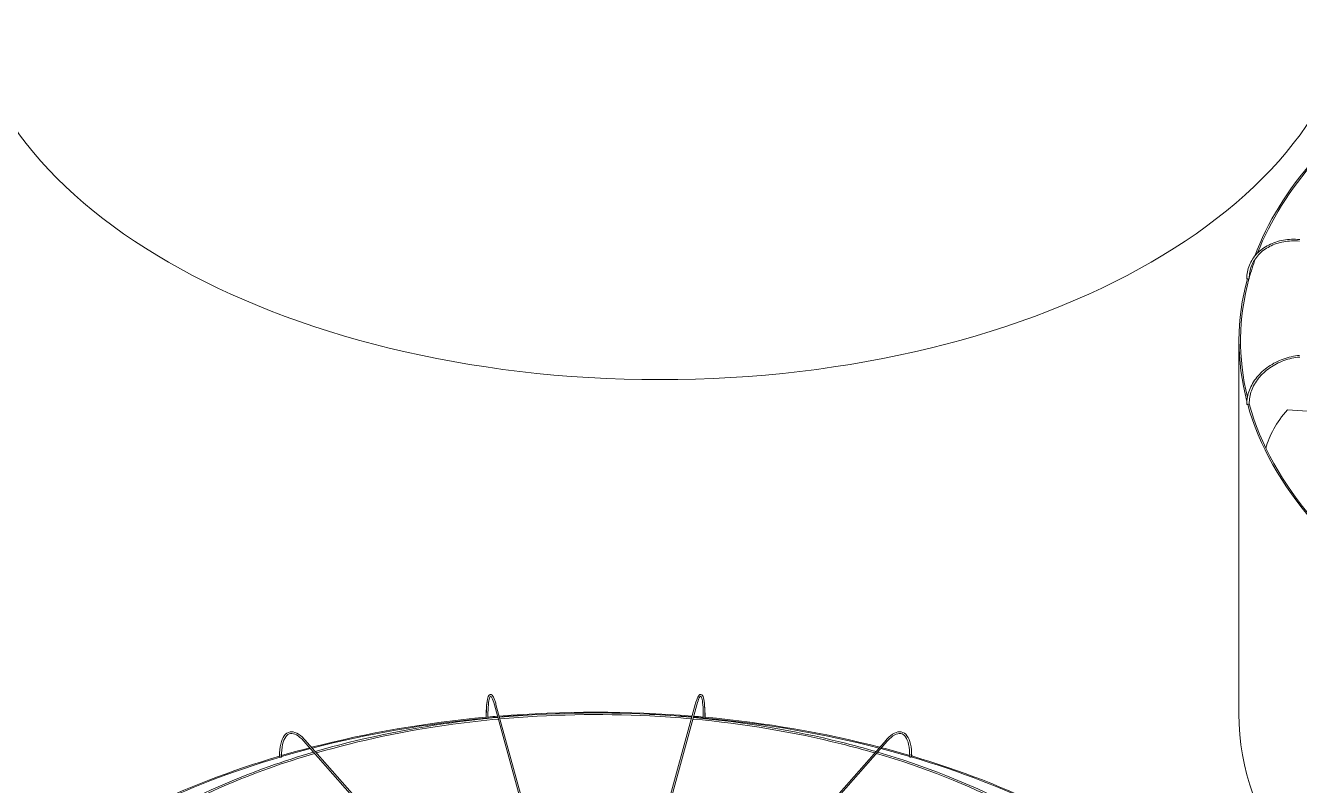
# Model space of a CAD drawing. Header units: millimetres. Extents: x -312439 to 477422, y -331570 to 212570.
# Drawn here: x 451226 to 453149, y 91668 to 92816 of the extents above; entities that cross this region are included whole.
import ezdxf

# ---------------------------------------------------------------- set-up
doc = ezdxf.new("R2010")
doc.units = ezdxf.units.MM

msp = doc.modelspace()

# ---------------------------------------------------------------- linework, layer by layer
at = {"color": 3, "linetype": 'Continuous', "lineweight": 0, "extrusion": (-1.11022e-16, 0.816497, 0.57735)}
for p, q in [((453057.633, 91776.249), (453057.633, 92339.137)), ((453216.978, 92229.817), (453130.816, 92235.313)), ((452068.267, 91300.201), (451933.912, 91789.959)), ((452070.742, 91300.439), (451936.274, 91790.607)), ((452237.005, 91790.607), (452102.537, 91300.439)), ((452239.367, 91789.959), (452105.011, 91300.201)), ((452035.866, 91293.54), (451645.917, 91735.398)), ((452038.431, 91294.337), (451647.753, 91737.019)), ((452525.525, 91737.019), (452134.848, 91294.337)), ((452527.362, 91735.398), (452137.412, 91293.54))]:
    msp.add_line(p, q, dxfattribs=at)
at = {"color": 3, "linetype": 'Continuous', "lineweight": 0}
for centre, major_axis, ratio, start_param, end_param in [((452183.548, 92886.409), (-1048.768, 0), 0.57735027, 0, 3.14159265), ((454106.402, 92339.137), (-1048.768, 0), 0.57735027, 5.81359811, 6.07011802), ((454106.402, 92339.137), (-1046.319, 0), 0.57735027, 5.81336511, 6.06128621), ((454106.402, 92339.137), (-1046.319, 0), 0.57735027, 6.07532621, 6.12502314), ((454106.402, 92339.137), (-1048.768, 0), 0.57735027, 6.12772105, 6.43448057), ((454106.402, 92339.137), (-1046.319, 0), 0.57735027, 6.1272654, 6.42392093), ((453070.717, 92433.554), (1.225, 0), 0.57735027, 3.14159265, 5.07887352), ((453071.927, 92433.443), (1.225, 0.023), 0.57529521, 4.54449158, 6.11528791), ((453071.927, 92433.443), (1.225, 0.023), 0.57529521, 6.11528791, 6.28318531), ((453070.717, 92244.221), (1.225, 0), 0.57735027, 3.14159265, 5.39303278), ((454106.402, 92339.137), (-1048.768, 0), 0.57735027, 0.1585854, 0.46892864), ((453071.927, 92244.331), (1.225, 0.023), 0.57926583, 4.8585762, 6.28318531), ((454106.402, 92339.137), (-1046.319, 0), 0.57735027, 0.15790655, 0.46457773), ((454106.306, 92173.093), (-1010.701, -20.593), 0.30331876, 6.01219977, 6.20271663), ((452087.072, 91173.277), (-1048.768, 0), 0.57735027, 4.57359934, 4.85199434), ((452087.072, 91173.277), (-1048.768, 0), 0.57735027, 4.87097639, 5.13416564), ((452087.072, 91173.277), (-1046.319, 0), 0.57735027, 4.87108521, 5.13404975), ((451922.672, 91770.73), (1.225, 0), 0.57735027, 3.14159265, 3.70729107), ((451922.863, 91770.031), (1.225, 0.004), 0.56474576, 3.29698969, 4.86778602), ((451922.863, 91770.031), (1.225, 0.004), 0.56474576, 4.86778602, 6.28318531), ((452087.072, 91173.277), (-1046.319, 0), 0.57735027, 4.85435141, 4.86879705), ((452087.072, 91173.277), (-1048.768, 0), 0.57735027, 4.85438672, 4.86842813), ((452087.072, 91173.277), (-1046.319, 0), 0.57735027, 4.79833842, 4.85195343), ((452087.072, 91173.277), (-1046.319, 0), 0.57735027, 4.57364216, 4.63432464), ((452087.072, 91173.277), (-1046.319, 0), 0.57735027, 4.55682048, 4.57124415), ((452087.072, 91173.277), (-1048.768, 0), 0.57735027, 4.55718579, 4.57120693), ((452250.415, 91770.031), (1.225, -0.004), 0.56474576, 3.14159265, 4.55699194), ((452250.415, 91770.031), (1.225, -0.004), 0.56474576, 4.55699194, 6.12778827), ((452087.072, 91173.277), (-1046.319, 0), 0.57735027, 4.2914666, 4.55448885), ((452250.607, 91770.73), (1.225, 0), 0.57735027, 5.71748689, 6.28318531), ((452087.072, 91173.277), (-1048.768, 0), 0.57735027, 4.29134899, 4.55463788), ((454106.402, 91776.249), (-1048.768, 0), 0.57735027, 0, 3.14159265), ((452087.072, 91173.277), (-1048.768, 0), 0.57735027, 5.13694439, 5.18189128), ((452087.072, 91173.277), (-1046.319, 0), 0.57735027, 5.13683502, 5.18307763), ((452087.072, 91173.277), (-1046.319, 0), 0.57735027, 4.24262693, 4.28868124), ((452087.072, 91173.277), (-1048.768, 0), 0.57735027, 4.24381435, 4.28857014), ((452087.072, 91173.277), (-1048.768, 0), 0.57735027, 5.18510484, 5.42093263), ((452087.072, 91173.277), (-1046.319, 0), 0.57735027, 5.18527527, 5.42075236), ((451610.787, 91712.222), (1.225, 0), 0.57735027, 3.14159265, 4.134446), ((451611.343, 91711.592), (1.225, 0.01), 0.56597275, 3.60793822, 5.17873454), ((451611.343, 91711.592), (1.225, 0.01), 0.56597275, 5.17873454, 6.28318531), ((452561.936, 91711.592), (1.225, -0.01), 0.56597275, 3.14159265, 4.24604342), ((452561.936, 91711.592), (1.225, -0.01), 0.56597275, 4.24604342, 5.81683974), ((452087.072, 91173.277), (-1046.319, 0), 0.57735027, 4.00461262, 4.24016109), ((452562.492, 91712.222), (1.225, 0), 0.57735027, 5.29033196, 6.28318531), ((452087.072, 91173.277), (-1048.768, 0), 0.57735027, 4.00443097, 4.24060103)]:
    msp.add_ellipse(centre, major_axis=major_axis, ratio=ratio, start_param=start_param, end_param=end_param, dxfattribs=at)
for points, knots in [([(453069.492, 92433.554), (453069.492, 92440.499), (453070.824, 92447.328), (453076.019, 92460.071), (453079.881, 92465.981), (453089.738, 92476.295), (453095.731, 92480.699), (453109.249, 92487.582), (453116.772, 92490.061), (453132.617, 92492.868), (453140.937, 92493.196), (453149.255, 92492.435)], [4.71238898, 4.71238898, 4.71238898, 4.71238898, 5.02654825, 5.02654825, 5.34070751, 5.34070751, 5.65486678, 5.65486678, 5.96902604, 5.96902604, 6.28318531, 6.28318531, 6.28318531, 6.28318531]), ([(453149.032, 92489.996), (453140.97, 92490.733), (453132.914, 92490.403), (453117.622, 92487.65), (453110.388, 92485.228), (453097.464, 92478.546), (453091.777, 92474.288), (453082.503, 92464.374), (453078.916, 92458.719), (453074.178, 92446.568), (453073.027, 92440.073), (453073.151, 92433.466)], [0, 0, 0, 0, 0.31726804, 0.31726804, 0.63453608, 0.63453608, 0.95180412, 0.95180412, 1.26907216, 1.26907216, 1.5863402, 1.5863402, 1.5863402, 1.5863402]), ([(453069.492, 92244.221), (453069.492, 92251.165), (453070.823, 92258.221), (453075.998, 92271.86), (453079.841, 92278.442), (453089.65, 92290.5), (453095.614, 92295.974), (453109.083, 92305.295), (453116.585, 92309.14), (453132.402, 92314.835), (453140.714, 92316.684), (453149.032, 92317.444)], [4.71238898, 4.71238898, 4.71238898, 4.71238898, 5.02654825, 5.02654825, 5.34070751, 5.34070751, 5.65486678, 5.65486678, 5.96902604, 5.96902604, 6.28318531, 6.28318531, 6.28318531, 6.28318531]), ([(453149.255, 92315.005), (453141.193, 92314.268), (453133.13, 92312.464), (453117.808, 92306.904), (453110.552, 92303.149), (453097.579, 92294.068), (453091.864, 92288.745), (453082.541, 92277.074), (453078.936, 92270.729), (453074.179, 92257.659), (453073.027, 92250.936), (453073.151, 92244.354)], [0, 0, 0, 0, 0.31726804, 0.31726804, 0.63453608, 0.63453608, 0.95180412, 0.95180412, 1.26907216, 1.26907216, 1.5863402, 1.5863402, 1.5863402, 1.5863402]), ([(451921.447, 91770.73), (451921.447, 91777.544), (451921.653, 91783.61), (451922.464, 91793.683), (451923.062, 91797.679), (451924.669, 91803.366), (451925.571, 91805.427), (451928.711, 91805.889), (451929.705, 91805.298), (451931.909, 91802.957), (451933.139, 91800.339), (451935.057, 91794.813), (451935.666, 91792.823), (451936.274, 91790.607)], [4.71238898, 4.71238898, 4.71238898, 4.71238898, 5.02654825, 5.02654825, 5.34070751, 5.34070751, 5.65486678, 5.65486678, 5.82360284, 5.82360284, 6.1377621, 6.1377621, 6.28318531, 6.28318531, 6.28318531, 6.28318531]), ([(451933.912, 91789.959), (451932.639, 91794.599), (451931.362, 91798.165), (451929.138, 91802.488), (451928.141, 91803.087), (451928.035, 91803.087), (451927.216, 91802.492), (451925.807, 91797.834), (451925.229, 91794.434), (451924.387, 91785.461), (451924.139, 91779.742), (451924.087, 91772.19), (451924.085, 91771.122), (451924.088, 91770.035)], [0, 0, 0, 0, 0.31526689, 0.31526689, 0.60947257, 0.60947257, 0.92674061, 0.92674061, 1.22083726, 1.22083726, 1.53563039, 1.53563039, 1.5863402, 1.5863402, 1.5863402, 1.5863402]), ([(452251.832, 91770.73), (452251.832, 91777.544), (452251.626, 91783.61), (452250.814, 91793.683), (452250.217, 91797.679), (452248.61, 91803.366), (452247.708, 91805.427), (452244.568, 91805.889), (452243.574, 91805.298), (452241.37, 91802.957), (452240.14, 91800.339), (452238.222, 91794.813), (452237.612, 91792.823), (452237.005, 91790.607)], [4.71238898, 4.71238898, 4.71238898, 4.71238898, 5.02654825, 5.02654825, 5.34070751, 5.34070751, 5.65486678, 5.65486678, 5.82360284, 5.82360284, 6.1377621, 6.1377621, 6.28318531, 6.28318531, 6.28318531, 6.28318531]), ([(452239.367, 91789.959), (452240.64, 91794.599), (452241.916, 91798.165), (452244.141, 91802.488), (452245.138, 91803.087), (452245.244, 91803.087), (452246.063, 91802.492), (452247.472, 91797.834), (452248.049, 91794.434), (452248.892, 91785.461), (452249.14, 91779.742), (452249.192, 91772.19), (452249.194, 91771.122), (452249.191, 91770.035)], [0, 0, 0, 0, 0.31526689, 0.31526689, 0.60947257, 0.60947257, 0.92674061, 0.92674061, 1.22083726, 1.22083726, 1.53563039, 1.53563039, 1.5863402, 1.5863402, 1.5863402, 1.5863402]), ([(451922.974, 91795.27), (451922.938, 91795.027), (451922.902, 91794.78), (451922.295, 91790.433), (451921.917, 91785.22), (451921.665, 91776.272), (451921.629, 91773.23), (451921.639, 91770.03)], [7.384497053, 7.384497053, 7.384497053, 7.384497053, 7.403952931, 7.403952931, 7.721220971, 7.721220971, 7.869487909, 7.869487909, 7.869487909, 7.869487909]), ([(452231.65, 91771.089), (452210.405, 91773.01), (452189.046, 91774.509), (452092.345, 91779.353), (452016.279, 91777.841), (451941.629, 91771.089)], [3.771589677, 3.771589677, 3.771589677, 3.771589677, 3.840445898, 3.840445898, 4.082391957, 4.082391957, 4.082391957, 4.082391957]), ([(452250.305, 91795.27), (452250.341, 91795.027), (452250.377, 91794.78), (452250.984, 91790.433), (452251.362, 91785.22), (452251.614, 91776.272), (452251.65, 91773.23), (452251.64, 91770.03)], [7.384497053, 7.384497053, 7.384497053, 7.384497053, 7.403952931, 7.403952931, 7.721220971, 7.721220971, 7.869487909, 7.869487909, 7.869487909, 7.869487909]), ([(451939.151, 91770.863), (451915.854, 91768.718), (451892.697, 91766.066), (451798.329, 91753.101), (451728.919, 91738.421), (451663.414, 91719.273)], [4.085069591, 4.085069591, 4.085069591, 4.085069591, 4.160608173, 4.160608173, 4.395665913, 4.395665913, 4.395665913, 4.395665913]), ([(451939.809, 91768.463), (451916.778, 91766.35), (451893.883, 91763.739), (451799.897, 91750.897), (451730.602, 91736.298), (451665.205, 91717.244)], [4.084600117, 4.084600117, 4.084600117, 4.084600117, 4.159387709, 4.159387709, 4.39434399, 4.39434399, 4.39434399, 4.39434399]), ([(452230.992, 91768.689), (452210.2, 91770.563), (452189.298, 91772.033), (452093.046, 91776.905), (452016.958, 91775.422), (451942.287, 91768.689)], [3.7720633, 3.7720633, 3.7720633, 3.7720633, 3.839550132, 3.839550132, 4.081918334, 4.081918334, 4.081918334, 4.081918334]), ([(452508.074, 91717.244), (452491.346, 91722.118), (452474.364, 91726.702), (452385.689, 91748.786), (452310.35, 91761.409), (452233.47, 91768.463)], [3.459637643, 3.459637643, 3.459637643, 3.459637643, 3.519736913, 3.519736913, 3.769381517, 3.769381517, 3.769381517, 3.769381517]), ([(452509.865, 91719.273), (452492.603, 91724.319), (452475.07, 91729.056), (452385.972, 91751.214), (452310.815, 91763.805), (452234.128, 91770.863)], [3.458315721, 3.458315721, 3.458315721, 3.458315721, 3.520259366, 3.520259366, 3.768912043, 3.768912043, 3.768912043, 3.768912043]), ([(451609.562, 91712.222), (451609.562, 91719.083), (451610.164, 91725.278), (451612.549, 91735.78), (451614.328, 91740.091), (451619.05, 91746.43), (451622.046, 91748.454), (451628.606, 91749.592), (451632.044, 91748.899), (451639.296, 91745.218), (451643.153, 91742.075), (451647.25, 91737.584), (451647.502, 91737.304), (451647.753, 91737.019)], [4.71238898, 4.71238898, 4.71238898, 4.71238898, 5.02654825, 5.02654825, 5.34070751, 5.34070751, 5.65486678, 5.65486678, 5.94845155, 5.94845155, 6.26261081, 6.26261081, 6.28318531, 6.28318531, 6.28318531, 6.28318531]), ([(451645.917, 91735.398), (451642.261, 91739.54), (451638.629, 91742.603), (451631.897, 91746.29), (451628.835, 91746.916), (451623.47, 91745.976), (451621.082, 91744.4), (451616.974, 91738.806), (451615.308, 91734.788), (451613.099, 91724.776), (451612.54, 91718.814), (451612.565, 91711.987), (451612.566, 91711.795), (451612.567, 91711.603)], [0, 0, 0, 0, 0.31464476, 0.31464476, 0.6289116, 0.6289116, 0.94617964, 0.94617964, 1.26344768, 1.26344768, 1.5772832, 1.5772832, 1.5863402, 1.5863402, 1.5863402, 1.5863402]), ([(452563.717, 91712.222), (452563.717, 91719.083), (452563.115, 91725.278), (452560.729, 91735.78), (452558.951, 91740.091), (452554.228, 91746.43), (452551.233, 91748.454), (452544.673, 91749.592), (452541.235, 91748.899), (452533.983, 91745.218), (452530.125, 91742.075), (452526.029, 91737.584), (452525.777, 91737.304), (452525.525, 91737.019)], [4.71238898, 4.71238898, 4.71238898, 4.71238898, 5.02654825, 5.02654825, 5.34070751, 5.34070751, 5.65486678, 5.65486678, 5.94845155, 5.94845155, 6.26261081, 6.26261081, 6.28318531, 6.28318531, 6.28318531, 6.28318531]), ([(452527.362, 91735.398), (452531.018, 91739.54), (452534.65, 91742.603), (452541.381, 91746.29), (452544.444, 91746.916), (452549.809, 91745.976), (452552.197, 91744.4), (452556.305, 91738.806), (452557.971, 91734.788), (452560.179, 91724.776), (452560.739, 91718.814), (452560.714, 91711.987), (452560.713, 91711.795), (452560.711, 91711.603)], [6.28318531, 6.28318531, 6.28318531, 6.28318531, 6.59783007, 6.59783007, 6.91209691, 6.91209691, 7.22936495, 7.22936495, 7.54663299, 7.54663299, 7.86046851, 7.86046851, 7.86952551, 7.86952551, 7.86952551, 7.86952551]), ([(451660.819, 91718.512), (451638.002, 91711.791), (451615.662, 91704.529), (451533.271, 91675.116), (451476.955, 91649.472), (451426.378, 91620.476)], [4.398772282, 4.398772282, 4.398772282, 4.398772282, 4.480777933, 4.480777933, 4.708868502, 4.708868502, 4.708868502, 4.708868502]), ([(451662.608, 91716.485), (451639.887, 91709.813), (451617.639, 91702.606), (451535.482, 91673.379), (451479.297, 91647.883), (451428.833, 91619.059)], [4.39745622, 4.39745622, 4.39745622, 4.39745622, 4.479217897, 4.479217897, 4.707006068, 4.707006068, 4.707006068, 4.707006068]), ([(451610.155, 91715.64), (451610.132, 91714.823), (451610.119, 91713.996), (451610.112, 91712.639), (451610.113, 91712.116), (451610.118, 91711.589)], [7.8059806913, 7.8059806913, 7.8059806913, 7.8059806913, 7.8451401512, 7.8451401512, 7.8694167814, 7.8694167814, 7.8694167814, 7.8694167814]), ([(452744.446, 91619.059), (452732.708, 91625.763), (452720.662, 91632.288), (452648.579, 91669.31), (452581.97, 91695.55), (452510.671, 91716.485)], [3.146975566, 3.146975566, 3.146975566, 3.146975566, 3.199958928, 3.199958928, 3.456525414, 3.456525414, 3.456525414, 3.456525414]), ([(452746.901, 91620.476), (452734.722, 91627.459), (452722.211, 91634.247), (452649.812, 91671.426), (452583.458, 91697.598), (452512.46, 91718.512)], [3.145113132, 3.145113132, 3.145113132, 3.145113132, 3.200037836, 3.200037836, 3.455209352, 3.455209352, 3.455209352, 3.455209352]), ([(452563.124, 91715.64), (452563.146, 91714.823), (452563.16, 91713.996), (452563.166, 91712.639), (452563.165, 91712.116), (452563.161, 91711.589)], [7.8059806913, 7.8059806913, 7.8059806913, 7.8059806913, 7.8451401512, 7.8451401512, 7.8694167814, 7.8694167814, 7.8694167814, 7.8694167814])]:
    msp.add_open_spline(points, degree=3, knots=knots, dxfattribs=at)

doc.saveas('drawing.dxf')
